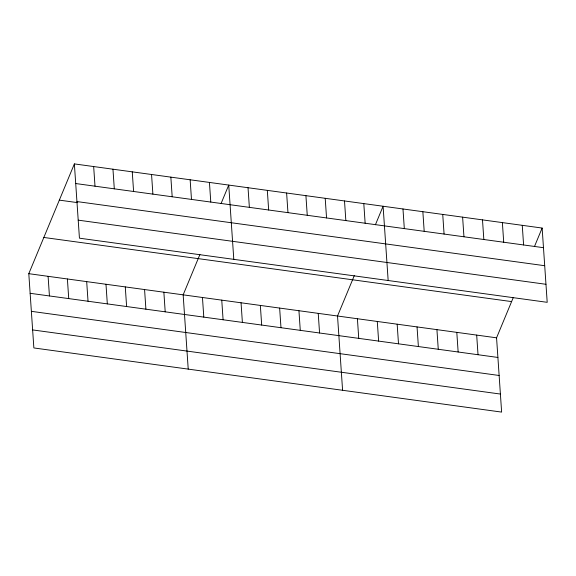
<?xml version="1.0" encoding="UTF-8"?>
<svg xmlns="http://www.w3.org/2000/svg" width="576" height="576" viewBox="0 0 576 576"><rect width="100%" height="100%" fill="white"/><g stroke="black" fill="none" stroke-linecap="round" stroke-linejoin="round"><path stroke-width="0.86" d="M513.324 297.446L496.562 337.817L501.631 412.092L33.862 347.947L28.8 273.679L74.369 163.908L542.138 228.053L547.2 302.321L79.438 238.183L74.369 163.908M199.922 254.477L183.161 294.84L188.222 369.115M221.047 203.594L228.737 185.076L233.798 259.351M354.283 275.638L337.522 316.008L342.59 390.283M375.408 224.755L383.098 206.244L388.159 280.519M534.449 246.564L542.138 228.053M75.708 183.542L543.478 247.687M76.939 201.571L544.702 265.716M59.335 200.131L77.753 202.658M78.206 220.154L545.969 284.292M43.841 237.456L511.603 301.594M28.8 273.679L496.562 337.817M30.139 293.306L497.902 357.451M31.37 311.335L499.133 375.48M32.638 329.918L500.4 394.056M522.259 225.324L523.598 244.958M502.38 222.602L503.712 242.23M482.494 219.874L483.833 239.508M476.683 335.095L478.022 354.722M462.614 217.152L463.954 236.779M456.804 332.366L458.143 351.994M442.735 214.423L444.074 234.05M436.925 329.638L438.264 349.272M422.856 211.694L424.195 231.329M417.046 326.916L418.385 346.543M402.977 208.973L404.316 228.6M397.166 324.187L398.506 343.822M377.287 321.458L378.626 341.093M363.802 203.602L365.141 223.229M357.408 318.737L358.74 338.364M344.506 200.952L345.845 220.586M325.21 198.31L326.549 217.937M318.233 313.366L319.565 332.993M305.914 195.66L307.253 215.294M298.937 310.716L300.276 330.35M286.618 193.018L287.957 212.645M279.641 308.074L280.98 327.701M267.322 190.368L268.661 210.002M260.345 305.424L261.684 325.058M248.026 187.726L249.365 207.353M241.049 302.782L242.388 322.409M221.753 300.132L223.092 319.766M209.441 182.434L210.78 202.061M202.457 297.49L203.796 317.117M190.145 179.784L191.484 199.418M170.849 177.142L172.188 196.769M163.865 292.198L165.204 311.832M151.553 174.492L152.892 194.126M144.569 289.548L145.908 309.182M132.257 171.85L133.596 191.477M125.28 286.906L126.612 306.54M112.961 169.2L114.3 188.834M105.984 284.256L107.323 303.89M93.665 166.558L95.004 186.185M86.688 281.614L88.027 301.248M67.392 278.971L68.731 298.598M48.096 276.322L49.435 295.956"/></g></svg>
